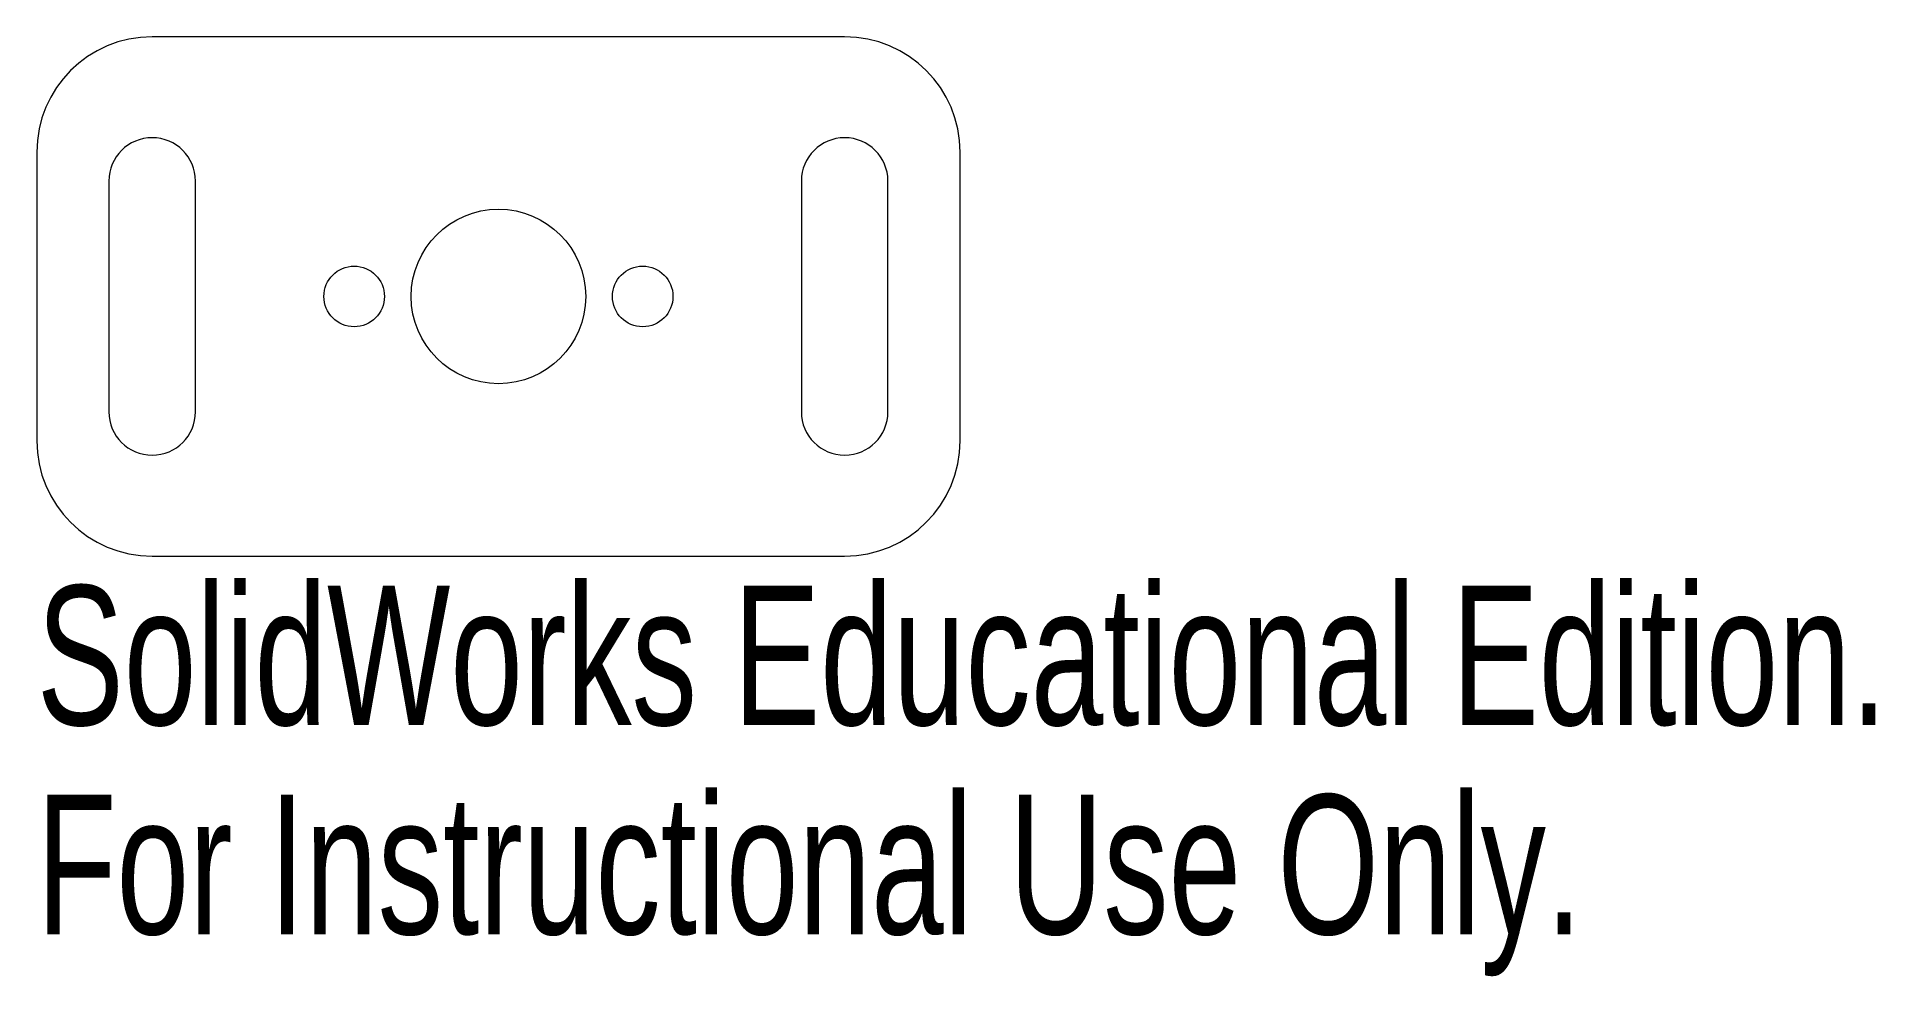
# Model space of a CAD drawing. Header units: millimetres. Extents: x -16 to 47.7, y -23.6 to 9.
import ezdxf

# ---------------------------------------------------------------- set-up
doc = ezdxf.new("R2010")
doc.units = ezdxf.units.MM
doc.styles.add('SLDTEXTSTYLE0', font='TXT', dxfattribs={"width": 0.7})

msp = doc.modelspace()

# ---------------------------------------------------------------- linework, layer by layer
at = {"color": 7, "linetype": 'Continuous', "lineweight": 15}
for p, q in [((12, 9), (-12, 9)), ((-16, 5), (-16, -5)), ((16, -5), (16, 5)), ((-13.5, 4), (-13.5, -4)), ((-10.5, -4), (-10.5, 4)), ((10.5, 4), (10.5, -4)), ((13.5, -4), (13.5, 4)), ((-12, -9), (12, -9))]:
    msp.add_line(p, q, dxfattribs=at)
for centre, radius in [((0, 0), 3.025), ((-5, 0), 1.05), ((5, 0), 1.05)]:
    msp.add_circle(centre, radius, dxfattribs=at)
for centre, radius, start, end in [((-12, 5), 4, 90, 180), ((12, 5), 4, 0, 90), ((-12, 4), 1.5, 0, 180), ((12, 4), 1.5, 0, 180), ((-12, -4), 1.5, 180, 0), ((12, -4), 1.5, 180, 0), ((-12, -5), 4, 180, 270), ((12, -5), 4, 270, 0)]:
    msp.add_arc(centre, radius, start, end, dxfattribs=at)

# ---------------------------------------------------------------- texts
at = {"color": 7, "linetype": 'Continuous', "char_height": 4.83362, "attachment_point": 1, "style": 'SLDTEXTSTYLE0'}
for s, insert in [('SolidWorks Educational Edition.', (-16, -10.02)), ('For Instructional Use Only.', (-16, -17.27))]:
    msp.add_mtext(s, dxfattribs=dict(at, insert=insert))

doc.saveas('drawing.dxf')
